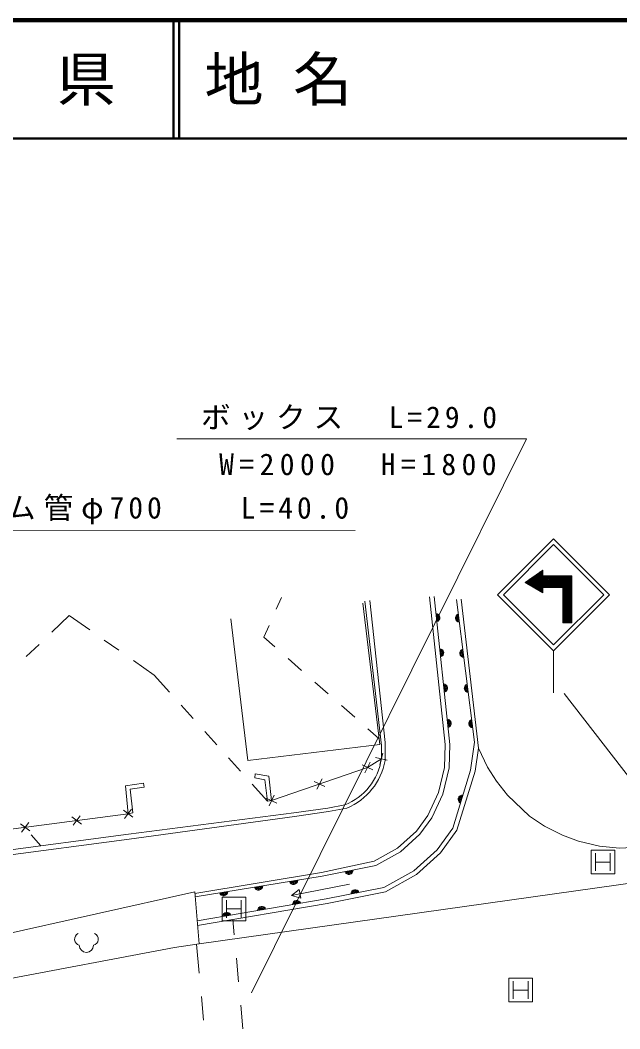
# Model space of a CAD drawing. Units: millimetres, scale not verified. Extents: x 40000 to 680000, y 20000 to 380000.
# Drawn here: x 354786 to 405522, y 294649 to 380000 of the extents above; entities that cross this region are included whole.
import ezdxf
from ezdxf.enums import TextEntityAlignment as Align

# ---------------------------------------------------------------- set-up
doc = ezdxf.new("R2010")
doc.units = ezdxf.units.MM
doc.header["$LTSCALE"] = 1000
for name, color, linetype, lineweight in [('M-BGD', 7, 'Continuous', 13), ('M-STR-HTXT', 7, 'Continuous', 13), ('M-STR-STR1', 1, 'Continuous', 13), ('M-STR-STRC', 7, 'Continuous', 13), ('M-STR-STRD', 7, 'Continuous', 13), ('M-TTL', 2, 'Continuous', 140), ('M-TTL-LINE', 7, 'Continuous', 50)]:
    doc.layers.add(name, color=color, linetype=linetype, lineweight=lineweight)
doc.layers.add('M-TTL-TXT', color=7, linetype='Continuous')
doc.styles.add('ＭＳ ゴシック', font='')
doc.styles.get('ＭＳ ゴシック').set_extended_font_data('MS Gothic')

msp = doc.modelspace()

# ---------------------------------------------------------------- linework, layer by layer
at = {"layer": 'M-BGD'}
for p, q in [((389423, 331199), (390746, 318697)), ((391145, 318711), (389819, 331241)), ((376459, 330152), (376904, 331152)), ((383767, 330669), (385203, 318701)), ((383957, 330848), (385349, 318623)), ((384363, 330893), (385681, 318884)), ((391706, 330971), (393234, 318917)), ((392091, 331015), (393557, 318403)), ((358921, 329632), (357462, 328225)), ((360678, 328400), (358921, 329632)), ((374051, 317363), (372615, 329331)), ((375405, 327781), (375850, 328781)), ((376334, 326963), (375405, 327781)), ((356383, 327183), (355304, 326141)), ((363134, 326677), (361906, 327539)), ((366119, 324584), (364362, 325816)), ((378585, 324980), (377460, 325972)), ((367409, 323150), (366119, 324584)), ((380837, 322997), (379711, 323989)), ((369414, 320919), (368412, 322034)), ((383088, 321015), (381963, 322006)), ((371420, 318688), (370417, 319803)), ((385143, 319205), (384214, 320023)), ((385203, 318701), (374051, 317363)), ((385349, 318623), (385344, 317495)), ((385681, 318884), (385666, 317342)), ((390746, 318697), (390679, 316776)), ((391076, 316723), (391145, 318711)), ((393234, 318917), (392894, 316550)), ((393557, 318403), (393273, 316465)), ((393557, 318403), (394319, 316795)), ((373426, 316457), (372423, 317573)), ((385831, 317379), (384858, 317611)), ((385229, 317009), (385460, 317981)), ((384171, 316772), (376063, 313962)), ((384621, 316554), (383721, 316990)), ((383953, 316322), (384389, 317222)), ((385344, 317495), (384171, 316772)), ((390679, 316776), (390178, 314640)), ((390557, 314508), (391076, 316723)), ((394319, 316795), (395081, 315609)), ((374640, 315900), (374655, 316217)), ((375496, 315709), (374640, 315900)), ((374655, 316217), (375821, 316027)), ((375821, 316027), (376063, 313962)), ((379899, 314917), (380335, 315817)), ((392894, 316550), (391387, 311622)), ((393273, 316465), (391738, 311446)), ((363687, 315198), (365217, 315436)), ((363915, 312852), (363687, 315198)), ((365280, 315095), (364091, 314928)), ((365217, 315436), (365280, 315095)), ((375719, 313907), (374429, 315342)), ((375719, 313907), (375496, 315709)), ((380567, 315149), (379667, 315585)), ((395081, 315609), (396012, 314424)), ((364091, 314928), (364329, 312938)), ((376513, 313744), (375613, 314181)), ((375845, 313513), (376281, 314412)), ((390178, 314640), (389272, 312710)), ((389617, 312506), (390557, 314508)), ((396012, 314424), (397875, 312646)), ((363611, 312455), (364219, 313249)), ((376063, 313962), (375719, 313907)), ((380827, 313319), (377949, 312918)), ((382244, 313600), (380827, 313319)), ((382425, 313331), (380877, 313025)), ((363915, 312852), (350861, 311124)), ((359961, 311972), (359167, 312580)), ((359260, 311879), (359868, 312673)), ((364312, 312548), (363518, 313156)), ((364329, 312938), (363915, 312852)), ((377949, 312918), (363955, 311117)), ((377990, 312622), (364008, 310710)), ((380877, 313025), (377990, 312622)), ((389272, 312710), (388305, 311382)), ((388603, 311114), (389617, 312506)), ((397875, 312646), (399145, 311799)), ((355609, 311396), (354816, 312004)), ((354908, 311303), (355517, 312097)), ((391387, 311622), (390061, 309802)), ((399145, 311799), (400669, 311037)), ((363955, 311117), (335926, 307391)), ((364008, 310710), (335979, 306984)), ((355730, 311072), (356534, 310131)), ((388305, 311382), (386720, 309947)), ((386954, 309622), (388603, 311114)), ((391738, 311446), (390350, 309542)), ((400669, 311037), (402024, 310529)), ((386720, 309947), (384742, 308836)), ((402024, 310529), (403802, 310106)), ((403802, 310106), (405495, 309937)), ((405495, 309937), (407104, 310021)), ((384881, 308457), (386954, 309622)), ((390061, 309802), (388101, 308028)), ((390350, 309542), (388328, 307712)), ((384742, 308836), (380270, 307868)), ((380328, 307559), (384881, 308457)), ((380270, 307868), (369564, 306109)), ((369589, 305816), (380328, 307559)), ((388101, 308028), (385565, 306604)), ((388328, 307712), (385701, 306236)), ((382649, 306876), (377737, 305943)), ((377737, 305943), (378404, 306451)), ((378404, 306451), (378544, 305714)), ((385565, 306604), (380681, 305640)), ((380681, 305640), (369760, 303781)), ((378544, 305714), (377737, 305943)), ((385701, 306236), (380751, 305259)), ((380751, 305259), (369792, 303395))]:
    msp.add_line(p, q, dxfattribs=at)
for centre, radius, start, end in [((389955, 329445), 354, 284.83862, 87.2438), ((389955, 329445), 283, 287.06266, 85.01976), ((389955, 329445), 212, 290.80899, 81.27344), ((389955, 329445), 142, 298.52072, 73.56171), ((389955, 329445), 100, 308.83838, 63.24404), ((389955, 329445), 100, 308.83838, 63.24404), ((391958, 329415), 354, 106.0201, 268.42528), ((391958, 329415), 283, 108.24414, 266.20124), ((391958, 329415), 212, 111.99047, 262.45491), ((391958, 329415), 142, 119.7022, 254.74318), ((391958, 329415), 100, 130.01986, 244.42552), ((391958, 329415), 100, 130.01986, 244.42552), ((390271, 326462), 354, 284.83862, 87.2438), ((390271, 326462), 283, 287.06266, 85.01976), ((390271, 326462), 212, 290.80899, 81.27344), ((390271, 326462), 142, 298.52072, 73.56171), ((390271, 326462), 100, 308.83838, 63.24404), ((390271, 326462), 100, 308.83838, 63.24404), ((392335, 326439), 354, 106.0201, 268.42528), ((392335, 326439), 283, 108.24414, 266.20124), ((392335, 326439), 212, 111.99047, 262.45491), ((392335, 326439), 142, 119.7022, 254.74318), ((392335, 326439), 100, 130.01986, 244.42552), ((392335, 326439), 100, 130.01986, 244.42552), ((390586, 323479), 354, 284.83862, 87.2438), ((390586, 323479), 283, 287.06266, 85.01976), ((390586, 323479), 212, 290.80899, 81.27344), ((390586, 323479), 142, 298.52072, 73.56171), ((390586, 323479), 100, 308.83838, 63.24404), ((390586, 323479), 100, 308.83838, 63.24404), ((392712, 323463), 354, 106.0201, 268.42528), ((392712, 323463), 283, 108.24414, 266.20124), ((392712, 323463), 212, 111.99047, 262.45491), ((392712, 323463), 142, 119.7022, 254.74318), ((392712, 323463), 100, 130.01986, 244.42552), ((392712, 323463), 100, 130.01986, 244.42552), ((390902, 320495), 354, 284.83862, 87.2438), ((390902, 320495), 283, 287.06266, 85.01976), ((390902, 320495), 212, 290.80899, 81.27344), ((390902, 320495), 142, 298.52072, 73.56171), ((390902, 320495), 100, 308.83838, 63.24404), ((390902, 320495), 100, 308.83838, 63.24404), ((393089, 320487), 354, 106.0201, 268.42528), ((393089, 320487), 283, 108.24414, 266.20124), ((393089, 320487), 212, 111.99047, 262.45491), ((393089, 320487), 142, 119.7022, 254.74318), ((393089, 320487), 100, 130.01986, 244.42552), ((393089, 320487), 100, 130.01986, 244.42552), ((380495, 318173), 4896, 290.93161, 352.04345), ((380323, 318345), 5437, 292.74672, 349.36639), ((392192, 314070), 354, 81.78946, 244.19464), ((392192, 314070), 283, 84.0135, 241.9706), ((392192, 314070), 212, 87.75983, 238.22428), ((392192, 314070), 142, 95.47156, 230.51255), ((392192, 314070), 100, 105.78922, 220.19488), ((392192, 314070), 100, 105.78922, 220.19488), ((382594, 308061), 354, 199.95941, 2.36458), ((382594, 308061), 283, 202.18344, 0.14055), ((382594, 308061), 212, 205.92977, 356.39422), ((382594, 308061), 142, 213.6415, 348.68249), ((382594, 308061), 100, 223.95916, 338.36483), ((382594, 308061), 100, 223.95916, 338.36483), ((374950, 306741), 354, 198.01902, 0.4242), ((374950, 306741), 283, 200.24306, 358.20016), ((374950, 306741), 212, 203.98938, 354.45383), ((374950, 306741), 142, 211.70111, 346.7421), ((374950, 306741), 100, 222.01878, 336.42444), ((374950, 306741), 100, 222.01878, 336.42444), ((377911, 307222), 354, 198.01902, 0.4242), ((377911, 307222), 283, 200.24306, 358.20016), ((377911, 307222), 212, 203.98938, 354.45383), ((377911, 307222), 142, 211.70111, 346.7421), ((377911, 307222), 100, 222.01878, 336.42444), ((377911, 307222), 100, 222.01878, 336.42444), ((383134, 306069), 354, 19.95941, 182.36458), ((371989, 306260), 354, 198.01902, 0.4242), ((371989, 306260), 283, 200.24306, 358.20016), ((371989, 306260), 212, 203.98938, 354.45383), ((371989, 306260), 142, 211.70111, 346.7421), ((371989, 306260), 100, 222.01878, 336.42444), ((371989, 306260), 100, 222.01878, 336.42444), ((383134, 306069), 283, 22.18344, 180.14055), ((383134, 306069), 212, 25.92977, 176.39422), ((383134, 306069), 142, 33.6415, 168.68249), ((383134, 306069), 100, 43.95916, 158.36483), ((383134, 306069), 100, 43.95916, 158.36483), ((375230, 304657), 354, 18.4583, 180.86348), ((375230, 304657), 283, 20.68234, 178.63944), ((375230, 304657), 212, 24.42867, 174.89312), ((375230, 304657), 142, 32.1404, 167.18139), ((375230, 304657), 100, 42.45806, 156.86372), ((375230, 304657), 100, 42.45806, 156.86372), ((378187, 305160), 354, 18.4583, 180.86348), ((378187, 305160), 283, 20.68234, 178.63944), ((378187, 305160), 212, 24.42867, 174.89312), ((378187, 305160), 142, 32.1404, 167.18139), ((378187, 305160), 100, 42.45806, 156.86372), ((378187, 305160), 100, 42.45806, 156.86372), ((372272, 304154), 354, 18.4583, 180.86348), ((372272, 304154), 283, 20.68234, 178.63944), ((372272, 304154), 212, 24.42867, 174.89312), ((372272, 304154), 142, 32.1404, 167.18139), ((372272, 304154), 100, 42.45806, 156.86372), ((372272, 304154), 100, 42.45806, 156.86372), ((359924, 302236), 536, 116.08703, 255.33416), ((360853, 302236), 536, 284.66584, 63.91297), ((360389, 301717), 600, 180, 0)]:
    msp.add_arc(centre, radius, start, end, dxfattribs=at)
at = {"layer": 'M-STR-HTXT'}
for p, q in [((397622, 344567), (368036, 344567)), ((374357, 297703), (397622, 344567)), ((341493, 336842), (383137, 336822))]:
    msp.add_line(p, q, dxfattribs=at)
at = {"layer": 'M-STR-STR1'}
for p, q in [((372784, 303904), (372903, 302615)), ((369712, 301810), (369937, 299371)), ((373087, 300623), (373271, 298632)), ((370121, 297379), (370305, 295388)), ((373455, 296640), (373639, 294649))]:
    msp.add_line(p, q, dxfattribs=at)
at = {"layer": 'M-STR-STRC'}
for p, q in [((395182, 331378), (399919, 336116)), ((395677, 331378), (399919, 335621)), ((399919, 336116), (404657, 331378)), ((399919, 335621), (404162, 331378)), ((399003, 333467), (397513, 332424)), ((398359, 333016), (397687, 332321)), ((398788, 333317), (397775, 332268)), ((399002, 333394), (397864, 332216)), ((399002, 333250), (397952, 332163)), ((399002, 333106), (398040, 332110)), ((399014, 332975), (398128, 332058)), ((399047, 332002), (398149, 332869)), ((399153, 332975), (398217, 332005)), ((399193, 332000), (398232, 332928)), ((399292, 332975), (398305, 331953)), ((399338, 331999), (398316, 332986)), ((399431, 332975), (398393, 331900)), ((399483, 331998), (398399, 333045)), ((399570, 332975), (398482, 331848)), ((399628, 331997), (398483, 333103)), ((399773, 331996), (398566, 333161)), ((399709, 332975), (398570, 331795)), ((399918, 331995), (398649, 333220)), ((399848, 332975), (398658, 331743)), ((399002, 333019), (398733, 333278)), ((399002, 333158), (398816, 333337)), ((399002, 333297), (398900, 333395)), ((399002, 333436), (398983, 333454)), ((399002, 333467), (399002, 332975)), ((399002, 332975), (401458, 332975)), ((399987, 332975), (399047, 332002)), ((400063, 331994), (399047, 332975)), ((400126, 332975), (399185, 332001)), ((400208, 331993), (399191, 332975)), ((400265, 332975), (399323, 331999)), ((400354, 331992), (399335, 332975)), ((400404, 332975), (399461, 331998)), ((400499, 331990), (399479, 332975)), ((400543, 332975), (399599, 331997)), ((400644, 331989), (399623, 332975)), ((400682, 332975), (399737, 331996)), ((401458, 331342), (399767, 332975)), ((400821, 332975), (399875, 331995)), ((401458, 331481), (399911, 332975)), ((400960, 332975), (400013, 331994)), ((401458, 331620), (400055, 332975)), ((401099, 332975), (400151, 331993)), ((401458, 331759), (400199, 332975)), ((401238, 332975), (400289, 331992)), ((401458, 331898), (400343, 332975)), ((401377, 332975), (400427, 331991)), ((401458, 332037), (400487, 332975)), ((401458, 332915), (400565, 331990)), ((401458, 332176), (400631, 332975)), ((401458, 332315), (400774, 332975)), ((401458, 332454), (400918, 332975)), ((401458, 332593), (401062, 332975)), ((401458, 332732), (401206, 332975)), ((401458, 332871), (401350, 332975)), ((401458, 332975), (401458, 328992)), ((397513, 332424), (399002, 331538)), ((397745, 332286), (397565, 332460)), ((397929, 332715), (397599, 332373)), ((398120, 332063), (397648, 332519)), ((398495, 331840), (397732, 332577)), ((398870, 331617), (397815, 332635)), ((399000, 331630), (397898, 332694)), ((398998, 331772), (397982, 332752)), ((398995, 331913), (398065, 332811)), ((401458, 332771), (400696, 331982)), ((401458, 332627), (400696, 331838)), ((401458, 332483), (400696, 331694)), ((401458, 332339), (400696, 331550)), ((401458, 332196), (400696, 331406)), ((401458, 332052), (400696, 331262)), ((395182, 331378), (399919, 326640)), ((395677, 331378), (399919, 327135)), ((398995, 331947), (398746, 331690)), ((398997, 331806), (398835, 331638)), ((399000, 331664), (398923, 331585)), ((398994, 332002), (400683, 332002)), ((399002, 332002), (399002, 331538)), ((399919, 327135), (404162, 331378)), ((399919, 326640), (404657, 331378)), ((400696, 331989), (400696, 328992)), ((401458, 331203), (400696, 331938)), ((401458, 331908), (400696, 331118)), ((401458, 331064), (400696, 331799)), ((401458, 331764), (400696, 330974)), ((401458, 330925), (400696, 331660)), ((401458, 331620), (400696, 330830)), ((401458, 330786), (400696, 331521)), ((401458, 331476), (400696, 330686)), ((401458, 330647), (400696, 331382)), ((401458, 331332), (400696, 330542)), ((401458, 330508), (400696, 331243)), ((401458, 331188), (400696, 330398)), ((401458, 330369), (400696, 331104)), ((401458, 331044), (400696, 330255)), ((401458, 330230), (400696, 330965)), ((401458, 330900), (400696, 330111)), ((401458, 330091), (400696, 330826)), ((401458, 330756), (400696, 329967)), ((401458, 329952), (400696, 330687)), ((401458, 330612), (400696, 329823)), ((401458, 329813), (400696, 330548)), ((401458, 330468), (400696, 329679)), ((401458, 329674), (400696, 330409)), ((401458, 330324), (400696, 329535)), ((401458, 329535), (400696, 330270)), ((401458, 330180), (400696, 329391)), ((401458, 329396), (400696, 330131)), ((401458, 330036), (400696, 329247)), ((401458, 329257), (400696, 329992)), ((401458, 329892), (400696, 329103)), ((401458, 329118), (400696, 329853)), ((401445, 328992), (400696, 329714)), ((401301, 328992), (400696, 329575)), ((401458, 329748), (400728, 328992)), ((401458, 329604), (400867, 328992)), ((401458, 329460), (401006, 328992)), ((401157, 328992), (400696, 329436)), ((401013, 328992), (400696, 329297)), ((400869, 328992), (400696, 329158)), ((400725, 328992), (400696, 329019)), ((400696, 328992), (401458, 328992)), ((401458, 329316), (401145, 328992)), ((401458, 329172), (401284, 328992)), ((401458, 329028), (401423, 328992)), ((399919, 326640), (399919, 323085)), ((410636, 310318), (400812, 323016)), ((403087, 307758), (403087, 309758)), ((403087, 309758), (405087, 309758)), ((403462, 309508), (403462, 308008)), ((404712, 309508), (404712, 308008)), ((405087, 309758), (405087, 307758)), ((403462, 308758), (404712, 308758)), ((405087, 307758), (403087, 307758)), ((371872, 303790), (371872, 305790)), ((371872, 305790), (373872, 305790)), ((373872, 305790), (373872, 303790)), ((372247, 305540), (372247, 304040)), ((372247, 304790), (373497, 304790)), ((373497, 305540), (373497, 304040)), ((373872, 303790), (371872, 303790)), ((396131, 296934), (396131, 298934)), ((396131, 298934), (398131, 298934)), ((398131, 298934), (398131, 296934)), ((396506, 298684), (396506, 297184)), ((396506, 297934), (397756, 297934)), ((397756, 298684), (397756, 297184)), ((398131, 296934), (396131, 296934))]:
    msp.add_line(p, q, dxfattribs=at)
at = {"layer": 'M-STR-STRD'}
for p, q in [((369923, 301840), (409898, 307481)), ((326539, 296639), (369554, 306236)), ((369554, 306236), (369923, 301840)), ((349054, 297984), (367840, 301536)), ((369923, 301840), (367840, 301536))]:
    msp.add_line(p, q, dxfattribs=at)
at = {"layer": 'M-TTL'}
msp.add_line((680000, 380000), (40000, 380000), dxfattribs=at)
at = {"layer": 'M-TTL-LINE'}
for p, q in [((367750, 380000), (367750, 370000)), ((368250, 380000), (368250, 370000)), ((40000, 370000), (680000, 370000))]:
    msp.add_line(p, q, dxfattribs=at)

# ---------------------------------------------------------------- texts
at = {"layer": 'M-STR-HTXT', "char_height": 1833, "attachment_point": 8, "style": 'ＭＳ ゴシック'}
for s, insert in [('\\T1.27;ボックス\u3000L=29.0', (382778, 345303)), ('\\T1.37;W=2000\u3000H=1800', (383586, 341472))]:
    msp.add_mtext(s, dxfattribs=dict(at, insert=insert))
at = {"layer": 'M-STR-HTXT', "insert": (363512, 337331), "char_height": 1833, "attachment_point": 8, "rotation": 359.974, "style": 'ＭＳ ゴシック'}
msp.add_mtext('\\T1.27;ヒューム管φ700\u3000\u3000L=40.0', dxfattribs=at)
at = {"layer": 'M-TTL-TXT', "style": 'ＭＳ ゴシック'}
msp.add_text('山\u3000口\u3000県', height=3666, dxfattribs=at).set_placement((350375, 375000), align=Align.MIDDLE_CENTER)
msp.add_text('地 名', height=3666, dxfattribs=at).set_placement((370380, 375000), align=Align.MIDDLE_LEFT)

doc.saveas('drawing.dxf')
